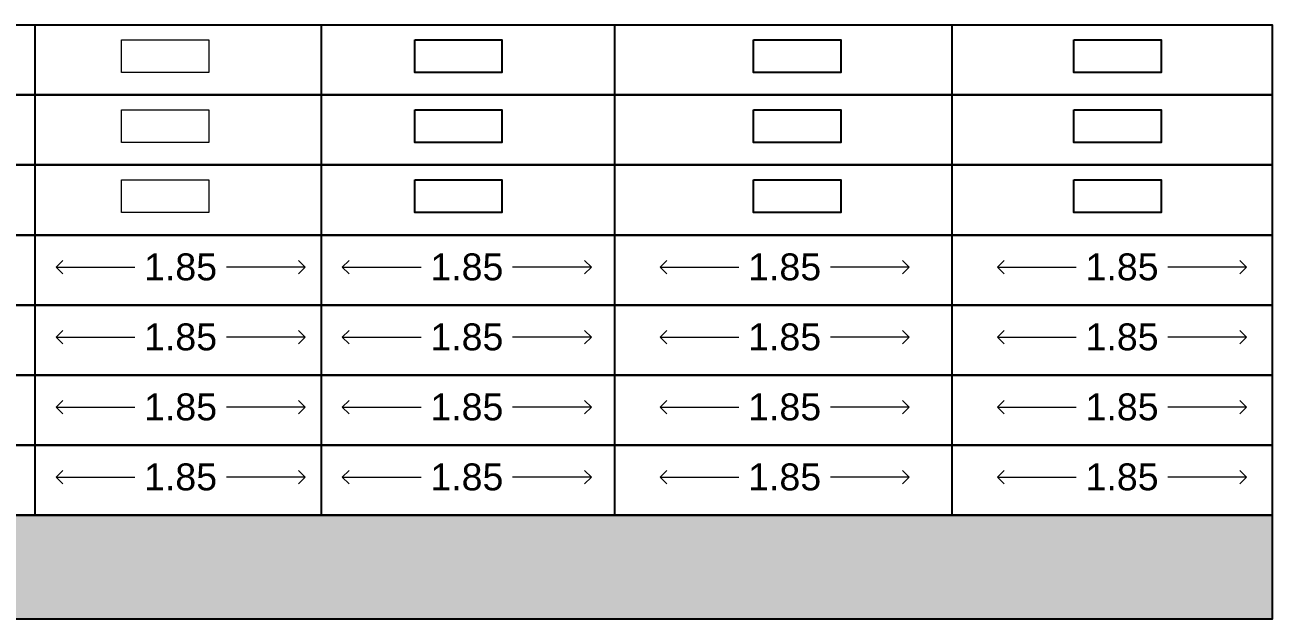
# Model space of a CAD drawing. Header units: millimetres. Extents: x -9481 to -9286, y 28723 to 28853.
# Drawn here: x -9451.51 to -9442.23, y 28761.36 to 28765.78 of the extents above; entities that cross this region are included whole.
import ezdxf

# ---------------------------------------------------------------- set-up
doc = ezdxf.new("R2010")
doc.units = ezdxf.units.MM
doc.header["$PDMODE"] = 34
doc.header["$PDSIZE"] = -15
doc.linetypes.add('CONTINULUS', pattern=[0])
for name, color, linetype, lineweight in [('BLK_1_FLR_-1_EXIT_WIDTH_DOOR', 7, 'Continuous', 0), ('BLK_1_FLR_-2_EXIT_WIDTH_DOOR', 7, 'Continuous', 0), ('BLK_1_FLR_3_EXIT_WIDTH_DOOR', 7, 'Continuous', 0), ('BLK_1_FLR_3_SP_WC', 7, 'Continuous', 0), ('BLK_1_FLR_4_EXIT_WIDTH_DOOR', 7, 'Continuous', 0), ('PLAN', 7, 'Continuous', 40)]:
    doc.layers.add(name, color=color, linetype=linetype, lineweight=lineweight)
for name, color, linetype, plot in [('BLK_1_FLR_-1_SP_WC', 4, 'Continuous', False), ('BLK_1_FLR_-2_SP_WC', 1, 'Continuous', False), ('BLK_1_FLR_4_SP_WC', 4, 'Continuous', False)]:
    doc.layers.add(name, color=color, linetype=linetype, plot=plot)
doc.layers.add('BLK_1_PLANTATION_GREENSTRIP', color=7, linetype='Continuous')
doc.layers.add('HATCH', color=7, linetype='Continuous')
doc.styles.add('Arial', font='arial.ttf', dxfattribs={"height": 0.2})
doc.styles.add('style2', font='arial.ttf', dxfattribs={"height": 0.3})
doc.dimstyles.new('INT DIM', dxfattribs={"dimtxt": 0.3, "dimasz": 0.1, "dimexe": 0.18, "dimexo": 0.0625, "dimgap": 0.09, "dimtad": 0, "dimzin": 0, "dimdsep": 46, "dimtxsty": 'style2', "dimblk": 'OPEN90', "dimcen": 0.09, "dimse1": 1, "dimse2": 1, "dimclrd": 250, "dimclrt": 256, "dimadec": 0, "dimazin": 0, "dimtfac": 1, "dimtofl": 0, "dimtmove": 0, "dimatfit": 3, "dimfxl": 0.18, "dimtolj": 1, "dimtzin": 0, "dimlwd": -1, "dimarcsym": 0})

# ---------------------------------------------------------------- blocks, each defined once
blk = doc.blocks.new('H3')
at = {"layer": 'HATCH', "linetype": 'CONTINULUS', "ltscale": 0.05}
h = blk.add_hatch(color=241, dxfattribs=at)
h.dxf.hatch_style = 1
h.paths.add_polyline_path([(-9435.4551, 28800.3378), (-9435.4551, 28799.5645), (-9396.4272, 28799.5645), (-9396.4272, 28800.3378)])
blk.add_lwpolyline([(-9435.4551, 28800.3378), (-9396.4272, 28800.3378), (-9396.4272, 28799.5645), (-9435.4551, 28799.5645), (-9435.4551, 28800.3378)], close=True)
blk = doc.blocks.new('_Open90')
at = {"layer": 'PLAN', "color": 0, "lineweight": -2}
for p, q in [((0, 0), (-1, 0)), ((-0.5, 0.5), (0, 0)), ((0, 0), (-0.5, -0.5))]:
    blk.add_line(p, q, dxfattribs=at)
blk = doc.blocks.new('*D286')
at = {"layer": 'BLK_1_FLR_3_EXIT_WIDTH_DOOR', "color": 250, "ltscale": 0.05, "transparency": 16777216}
for p, q in [((-9451.1835, 28763.9759), (-9450.6974, 28763.9759)), ((-9449.5292, 28763.9759), (-9450.0152, 28763.9759))]:
    blk.add_line(p, q, dxfattribs=at)
at = {"layer": 'Defpoints', "color": 0, "linetype": 'CONTINULUS', "ltscale": 0.05, "transparency": 16777216}
for p in [(-9451.2835, 28764.042), (-9449.4292, 28764.0607), (-9449.4292, 28763.9759)]:
    blk.add_point(p, dxfattribs=at)
at = {"layer": 'BLK_1_FLR_3_EXIT_WIDTH_DOOR', "color": 250, "linetype": 'CONTINULUS', "ltscale": 0.05, "transparency": 16777216, "xscale": 0.1, "yscale": 0.1, "zscale": 0.1, "rotation": 180}
blk.add_blockref('_Open90', (-9451.2835, 28763.9759), dxfattribs=at)
at = {"layer": 'BLK_1_FLR_3_EXIT_WIDTH_DOOR', "color": 250, "linetype": 'CONTINULUS', "ltscale": 0.05, "transparency": 16777216, "xscale": 0.1, "yscale": 0.1, "zscale": 0.1}
blk.add_blockref('_Open90', (-9449.4292, 28763.9759), dxfattribs=at)
at = {"layer": 'BLK_1_FLR_3_EXIT_WIDTH_DOOR', "linetype": 'CONTINULUS', "ltscale": 0.05, "transparency": 16777216, "insert": (-9450.3563, 28763.9759), "char_height": 0.2, "attachment_point": 5, "style": 'Arial', "bg_fill": 3, "box_fill_scale": 1.1, "bg_fill_color": 256, "bg_fill_true_color": 13158600, "bg_fill_transparency": 0}
blk.add_mtext('\\A1;1.85', dxfattribs=at)
blk = doc.blocks.new('*D287')
at = {"layer": 'BLK_1_FLR_4_EXIT_WIDTH_DOOR', "color": 250, "ltscale": 0.05, "transparency": 16777216}
for p, q in [((-9449.052, 28763.9759), (-9448.5659, 28763.9759)), ((-9447.3977, 28763.9759), (-9447.8837, 28763.9759))]:
    blk.add_line(p, q, dxfattribs=at)
at = {"layer": 'Defpoints', "color": 0, "linetype": 'CONTINULUS', "ltscale": 0.05, "transparency": 16777216}
for p in [(-9449.152, 28764.042), (-9447.2977, 28764.0607), (-9447.2977, 28763.9759)]:
    blk.add_point(p, dxfattribs=at)
at = {"layer": 'BLK_1_FLR_4_EXIT_WIDTH_DOOR', "color": 250, "linetype": 'CONTINULUS', "ltscale": 0.05, "transparency": 16777216, "xscale": 0.1, "yscale": 0.1, "zscale": 0.1, "rotation": 180}
blk.add_blockref('_Open90', (-9449.152, 28763.9759), dxfattribs=at)
at = {"layer": 'BLK_1_FLR_4_EXIT_WIDTH_DOOR', "color": 250, "linetype": 'CONTINULUS', "ltscale": 0.05, "transparency": 16777216, "xscale": 0.1, "yscale": 0.1, "zscale": 0.1}
blk.add_blockref('_Open90', (-9447.2977, 28763.9759), dxfattribs=at)
at = {"layer": 'BLK_1_FLR_4_EXIT_WIDTH_DOOR', "linetype": 'CONTINULUS', "ltscale": 0.05, "transparency": 16777216, "insert": (-9448.2248, 28763.9759), "char_height": 0.2, "attachment_point": 5, "style": 'Arial', "bg_fill": 3, "box_fill_scale": 1.1, "bg_fill_color": 256, "bg_fill_true_color": 13158600, "bg_fill_transparency": 0}
blk.add_mtext('\\A1;1.85', dxfattribs=at)
blk = doc.blocks.new('*D288')
at = {"layer": 'BLK_1_FLR_-1_EXIT_WIDTH_DOOR', "color": 250, "ltscale": 0.05, "transparency": 16777216}
for p, q in [((-9446.6859, 28763.9759), (-9446.1999, 28763.9759)), ((-9445.0317, 28763.9759), (-9445.5177, 28763.9759))]:
    blk.add_line(p, q, dxfattribs=at)
at = {"layer": 'Defpoints', "color": 0, "linetype": 'CONTINULUS', "ltscale": 0.05, "transparency": 16777216}
for p in [(-9446.7859, 28764.042), (-9444.9317, 28764.0607), (-9444.9317, 28763.9759)]:
    blk.add_point(p, dxfattribs=at)
at = {"layer": 'BLK_1_FLR_-1_EXIT_WIDTH_DOOR', "color": 250, "linetype": 'CONTINULUS', "ltscale": 0.05, "transparency": 16777216, "xscale": 0.1, "yscale": 0.1, "zscale": 0.1, "rotation": 180}
blk.add_blockref('_Open90', (-9446.7859, 28763.9759), dxfattribs=at)
at = {"layer": 'BLK_1_FLR_-1_EXIT_WIDTH_DOOR', "color": 250, "linetype": 'CONTINULUS', "ltscale": 0.05, "transparency": 16777216, "xscale": 0.1, "yscale": 0.1, "zscale": 0.1}
blk.add_blockref('_Open90', (-9444.9317, 28763.9759), dxfattribs=at)
at = {"layer": 'BLK_1_FLR_-1_EXIT_WIDTH_DOOR', "linetype": 'CONTINULUS', "ltscale": 0.05, "transparency": 16777216, "insert": (-9445.8588, 28763.9759), "char_height": 0.2, "attachment_point": 5, "style": 'Arial', "bg_fill": 3, "box_fill_scale": 1.1, "bg_fill_color": 256, "bg_fill_true_color": 13158600, "bg_fill_transparency": 0}
blk.add_mtext('\\A1;1.85', dxfattribs=at)
blk = doc.blocks.new('*D289')
at = {"layer": 'BLK_1_FLR_-2_EXIT_WIDTH_DOOR', "color": 250, "ltscale": 0.05, "transparency": 16777216}
for p, q in [((-9444.1738, 28763.9759), (-9443.6878, 28763.9759)), ((-9442.5195, 28763.9759), (-9443.0056, 28763.9759))]:
    blk.add_line(p, q, dxfattribs=at)
at = {"layer": 'Defpoints', "color": 0, "linetype": 'CONTINULUS', "ltscale": 0.05, "transparency": 16777216}
for p in [(-9444.2738, 28764.042), (-9442.4195, 28764.0607), (-9442.4195, 28763.9759)]:
    blk.add_point(p, dxfattribs=at)
at = {"layer": 'BLK_1_FLR_-2_EXIT_WIDTH_DOOR', "color": 250, "linetype": 'CONTINULUS', "ltscale": 0.05, "transparency": 16777216, "xscale": 0.1, "yscale": 0.1, "zscale": 0.1, "rotation": 180}
blk.add_blockref('_Open90', (-9444.2738, 28763.9759), dxfattribs=at)
at = {"layer": 'BLK_1_FLR_-2_EXIT_WIDTH_DOOR', "color": 250, "linetype": 'CONTINULUS', "ltscale": 0.05, "transparency": 16777216, "xscale": 0.1, "yscale": 0.1, "zscale": 0.1}
blk.add_blockref('_Open90', (-9442.4195, 28763.9759), dxfattribs=at)
at = {"layer": 'BLK_1_FLR_-2_EXIT_WIDTH_DOOR', "linetype": 'CONTINULUS', "ltscale": 0.05, "transparency": 16777216, "insert": (-9443.3467, 28763.9759), "char_height": 0.2, "attachment_point": 5, "style": 'Arial', "bg_fill": 3, "box_fill_scale": 1.1, "bg_fill_color": 256, "bg_fill_true_color": 13158600, "bg_fill_transparency": 0}
blk.add_mtext('\\A1;1.85', dxfattribs=at)
blk = doc.blocks.new('*D293')
at = {"layer": 'BLK_1_FLR_3_EXIT_WIDTH_DOOR', "color": 250, "ltscale": 0.05, "transparency": 16777216}
for p, q in [((-9451.1835, 28763.4553), (-9450.6974, 28763.4553)), ((-9449.5292, 28763.4553), (-9450.0152, 28763.4553))]:
    blk.add_line(p, q, dxfattribs=at)
at = {"layer": 'Defpoints', "color": 0, "linetype": 'CONTINULUS', "ltscale": 0.05, "transparency": 16777216}
for p in [(-9451.2835, 28763.5213), (-9449.4292, 28763.54), (-9449.4292, 28763.4553)]:
    blk.add_point(p, dxfattribs=at)
at = {"layer": 'BLK_1_FLR_3_EXIT_WIDTH_DOOR', "color": 250, "linetype": 'CONTINULUS', "ltscale": 0.05, "transparency": 16777216, "xscale": 0.1, "yscale": 0.1, "zscale": 0.1, "rotation": 180}
blk.add_blockref('_Open90', (-9451.2835, 28763.4553), dxfattribs=at)
at = {"layer": 'BLK_1_FLR_3_EXIT_WIDTH_DOOR', "color": 250, "linetype": 'CONTINULUS', "ltscale": 0.05, "transparency": 16777216, "xscale": 0.1, "yscale": 0.1, "zscale": 0.1}
blk.add_blockref('_Open90', (-9449.4292, 28763.4553), dxfattribs=at)
at = {"layer": 'BLK_1_FLR_3_EXIT_WIDTH_DOOR', "linetype": 'CONTINULUS', "ltscale": 0.05, "transparency": 16777216, "insert": (-9450.3563, 28763.4553), "char_height": 0.2, "attachment_point": 5, "style": 'Arial', "bg_fill": 3, "box_fill_scale": 1.1, "bg_fill_color": 256, "bg_fill_true_color": 13158600, "bg_fill_transparency": 0}
blk.add_mtext('\\A1;1.85', dxfattribs=at)
blk = doc.blocks.new('*D294')
at = {"layer": 'BLK_1_FLR_4_EXIT_WIDTH_DOOR', "color": 250, "ltscale": 0.05, "transparency": 16777216}
for p, q in [((-9449.052, 28763.4553), (-9448.5659, 28763.4553)), ((-9447.3977, 28763.4553), (-9447.8837, 28763.4553))]:
    blk.add_line(p, q, dxfattribs=at)
at = {"layer": 'Defpoints', "color": 0, "linetype": 'CONTINULUS', "ltscale": 0.05, "transparency": 16777216}
for p in [(-9449.152, 28763.5213), (-9447.2977, 28763.54), (-9447.2977, 28763.4553)]:
    blk.add_point(p, dxfattribs=at)
at = {"layer": 'BLK_1_FLR_4_EXIT_WIDTH_DOOR', "color": 250, "linetype": 'CONTINULUS', "ltscale": 0.05, "transparency": 16777216, "xscale": 0.1, "yscale": 0.1, "zscale": 0.1, "rotation": 180}
blk.add_blockref('_Open90', (-9449.152, 28763.4553), dxfattribs=at)
at = {"layer": 'BLK_1_FLR_4_EXIT_WIDTH_DOOR', "color": 250, "linetype": 'CONTINULUS', "ltscale": 0.05, "transparency": 16777216, "xscale": 0.1, "yscale": 0.1, "zscale": 0.1}
blk.add_blockref('_Open90', (-9447.2977, 28763.4553), dxfattribs=at)
at = {"layer": 'BLK_1_FLR_4_EXIT_WIDTH_DOOR', "linetype": 'CONTINULUS', "ltscale": 0.05, "transparency": 16777216, "insert": (-9448.2248, 28763.4553), "char_height": 0.2, "attachment_point": 5, "style": 'Arial', "bg_fill": 3, "box_fill_scale": 1.1, "bg_fill_color": 256, "bg_fill_true_color": 13158600, "bg_fill_transparency": 0}
blk.add_mtext('\\A1;1.85', dxfattribs=at)
blk = doc.blocks.new('*D295')
at = {"layer": 'BLK_1_FLR_-1_EXIT_WIDTH_DOOR', "color": 250, "ltscale": 0.05, "transparency": 16777216}
for p, q in [((-9446.6859, 28763.4553), (-9446.1999, 28763.4553)), ((-9445.0317, 28763.4553), (-9445.5177, 28763.4553))]:
    blk.add_line(p, q, dxfattribs=at)
at = {"layer": 'Defpoints', "color": 0, "linetype": 'CONTINULUS', "ltscale": 0.05, "transparency": 16777216}
for p in [(-9446.7859, 28763.5213), (-9444.9317, 28763.54), (-9444.9317, 28763.4553)]:
    blk.add_point(p, dxfattribs=at)
at = {"layer": 'BLK_1_FLR_-1_EXIT_WIDTH_DOOR', "color": 250, "linetype": 'CONTINULUS', "ltscale": 0.05, "transparency": 16777216, "xscale": 0.1, "yscale": 0.1, "zscale": 0.1, "rotation": 180}
blk.add_blockref('_Open90', (-9446.7859, 28763.4553), dxfattribs=at)
at = {"layer": 'BLK_1_FLR_-1_EXIT_WIDTH_DOOR', "color": 250, "linetype": 'CONTINULUS', "ltscale": 0.05, "transparency": 16777216, "xscale": 0.1, "yscale": 0.1, "zscale": 0.1}
blk.add_blockref('_Open90', (-9444.9317, 28763.4553), dxfattribs=at)
at = {"layer": 'BLK_1_FLR_-1_EXIT_WIDTH_DOOR', "linetype": 'CONTINULUS', "ltscale": 0.05, "transparency": 16777216, "insert": (-9445.8588, 28763.4553), "char_height": 0.2, "attachment_point": 5, "style": 'Arial', "bg_fill": 3, "box_fill_scale": 1.1, "bg_fill_color": 256, "bg_fill_true_color": 13158600, "bg_fill_transparency": 0}
blk.add_mtext('\\A1;1.85', dxfattribs=at)
blk = doc.blocks.new('*D296')
at = {"layer": 'BLK_1_FLR_-2_EXIT_WIDTH_DOOR', "color": 250, "ltscale": 0.05, "transparency": 16777216}
for p, q in [((-9444.1738, 28763.4553), (-9443.6878, 28763.4553)), ((-9442.5195, 28763.4553), (-9443.0056, 28763.4553))]:
    blk.add_line(p, q, dxfattribs=at)
at = {"layer": 'Defpoints', "color": 0, "linetype": 'CONTINULUS', "ltscale": 0.05, "transparency": 16777216}
for p in [(-9444.2738, 28763.5213), (-9442.4195, 28763.54), (-9442.4195, 28763.4553)]:
    blk.add_point(p, dxfattribs=at)
at = {"layer": 'BLK_1_FLR_-2_EXIT_WIDTH_DOOR', "color": 250, "linetype": 'CONTINULUS', "ltscale": 0.05, "transparency": 16777216, "xscale": 0.1, "yscale": 0.1, "zscale": 0.1, "rotation": 180}
blk.add_blockref('_Open90', (-9444.2738, 28763.4553), dxfattribs=at)
at = {"layer": 'BLK_1_FLR_-2_EXIT_WIDTH_DOOR', "color": 250, "linetype": 'CONTINULUS', "ltscale": 0.05, "transparency": 16777216, "xscale": 0.1, "yscale": 0.1, "zscale": 0.1}
blk.add_blockref('_Open90', (-9442.4195, 28763.4553), dxfattribs=at)
at = {"layer": 'BLK_1_FLR_-2_EXIT_WIDTH_DOOR', "linetype": 'CONTINULUS', "ltscale": 0.05, "transparency": 16777216, "insert": (-9443.3467, 28763.4553), "char_height": 0.2, "attachment_point": 5, "style": 'Arial', "bg_fill": 3, "box_fill_scale": 1.1, "bg_fill_color": 256, "bg_fill_true_color": 13158600, "bg_fill_transparency": 0}
blk.add_mtext('\\A1;1.85', dxfattribs=at)
blk = doc.blocks.new('*D300')
at = {"layer": 'BLK_1_FLR_3_EXIT_WIDTH_DOOR', "color": 250, "ltscale": 0.05, "transparency": 16777216}
for p, q in [((-9451.1835, 28762.9346), (-9450.6974, 28762.9346)), ((-9449.5292, 28762.9346), (-9450.0152, 28762.9346))]:
    blk.add_line(p, q, dxfattribs=at)
at = {"layer": 'Defpoints', "color": 0, "linetype": 'CONTINULUS', "ltscale": 0.05, "transparency": 16777216}
for p in [(-9451.2835, 28763.0007), (-9449.4292, 28763.0194), (-9449.4292, 28762.9346)]:
    blk.add_point(p, dxfattribs=at)
at = {"layer": 'BLK_1_FLR_3_EXIT_WIDTH_DOOR', "color": 250, "linetype": 'CONTINULUS', "ltscale": 0.05, "transparency": 16777216, "xscale": 0.1, "yscale": 0.1, "zscale": 0.1, "rotation": 180}
blk.add_blockref('_Open90', (-9451.2835, 28762.9346), dxfattribs=at)
at = {"layer": 'BLK_1_FLR_3_EXIT_WIDTH_DOOR', "color": 250, "linetype": 'CONTINULUS', "ltscale": 0.05, "transparency": 16777216, "xscale": 0.1, "yscale": 0.1, "zscale": 0.1}
blk.add_blockref('_Open90', (-9449.4292, 28762.9346), dxfattribs=at)
at = {"layer": 'BLK_1_FLR_3_EXIT_WIDTH_DOOR', "linetype": 'CONTINULUS', "ltscale": 0.05, "transparency": 16777216, "insert": (-9450.3563, 28762.9346), "char_height": 0.2, "attachment_point": 5, "style": 'Arial', "bg_fill": 3, "box_fill_scale": 1.1, "bg_fill_color": 256, "bg_fill_true_color": 13158600, "bg_fill_transparency": 0}
blk.add_mtext('\\A1;1.85', dxfattribs=at)
blk = doc.blocks.new('*D301')
at = {"layer": 'BLK_1_FLR_4_EXIT_WIDTH_DOOR', "color": 250, "ltscale": 0.05, "transparency": 16777216}
for p, q in [((-9449.052, 28762.9346), (-9448.5659, 28762.9346)), ((-9447.3977, 28762.9346), (-9447.8837, 28762.9346))]:
    blk.add_line(p, q, dxfattribs=at)
at = {"layer": 'Defpoints', "color": 0, "linetype": 'CONTINULUS', "ltscale": 0.05, "transparency": 16777216}
for p in [(-9449.152, 28763.0007), (-9447.2977, 28763.0194), (-9447.2977, 28762.9346)]:
    blk.add_point(p, dxfattribs=at)
at = {"layer": 'BLK_1_FLR_4_EXIT_WIDTH_DOOR', "color": 250, "linetype": 'CONTINULUS', "ltscale": 0.05, "transparency": 16777216, "xscale": 0.1, "yscale": 0.1, "zscale": 0.1, "rotation": 180}
blk.add_blockref('_Open90', (-9449.152, 28762.9346), dxfattribs=at)
at = {"layer": 'BLK_1_FLR_4_EXIT_WIDTH_DOOR', "color": 250, "linetype": 'CONTINULUS', "ltscale": 0.05, "transparency": 16777216, "xscale": 0.1, "yscale": 0.1, "zscale": 0.1}
blk.add_blockref('_Open90', (-9447.2977, 28762.9346), dxfattribs=at)
at = {"layer": 'BLK_1_FLR_4_EXIT_WIDTH_DOOR', "linetype": 'CONTINULUS', "ltscale": 0.05, "transparency": 16777216, "insert": (-9448.2248, 28762.9346), "char_height": 0.2, "attachment_point": 5, "style": 'Arial', "bg_fill": 3, "box_fill_scale": 1.1, "bg_fill_color": 256, "bg_fill_true_color": 13158600, "bg_fill_transparency": 0}
blk.add_mtext('\\A1;1.85', dxfattribs=at)
blk = doc.blocks.new('*D302')
at = {"layer": 'BLK_1_FLR_-1_EXIT_WIDTH_DOOR', "color": 250, "ltscale": 0.05, "transparency": 16777216}
for p, q in [((-9446.6859, 28762.9346), (-9446.1999, 28762.9346)), ((-9445.0317, 28762.9346), (-9445.5177, 28762.9346))]:
    blk.add_line(p, q, dxfattribs=at)
at = {"layer": 'Defpoints', "color": 0, "linetype": 'CONTINULUS', "ltscale": 0.05, "transparency": 16777216}
for p in [(-9446.7859, 28763.0007), (-9444.9317, 28763.0194), (-9444.9317, 28762.9346)]:
    blk.add_point(p, dxfattribs=at)
at = {"layer": 'BLK_1_FLR_-1_EXIT_WIDTH_DOOR', "color": 250, "linetype": 'CONTINULUS', "ltscale": 0.05, "transparency": 16777216, "xscale": 0.1, "yscale": 0.1, "zscale": 0.1, "rotation": 180}
blk.add_blockref('_Open90', (-9446.7859, 28762.9346), dxfattribs=at)
at = {"layer": 'BLK_1_FLR_-1_EXIT_WIDTH_DOOR', "color": 250, "linetype": 'CONTINULUS', "ltscale": 0.05, "transparency": 16777216, "xscale": 0.1, "yscale": 0.1, "zscale": 0.1}
blk.add_blockref('_Open90', (-9444.9317, 28762.9346), dxfattribs=at)
at = {"layer": 'BLK_1_FLR_-1_EXIT_WIDTH_DOOR', "linetype": 'CONTINULUS', "ltscale": 0.05, "transparency": 16777216, "insert": (-9445.8588, 28762.9346), "char_height": 0.2, "attachment_point": 5, "style": 'Arial', "bg_fill": 3, "box_fill_scale": 1.1, "bg_fill_color": 256, "bg_fill_true_color": 13158600, "bg_fill_transparency": 0}
blk.add_mtext('\\A1;1.85', dxfattribs=at)
blk = doc.blocks.new('*D303')
at = {"layer": 'BLK_1_FLR_-2_EXIT_WIDTH_DOOR', "color": 250, "ltscale": 0.05, "transparency": 16777216}
for p, q in [((-9444.1738, 28762.9346), (-9443.6878, 28762.9346)), ((-9442.5195, 28762.9346), (-9443.0056, 28762.9346))]:
    blk.add_line(p, q, dxfattribs=at)
at = {"layer": 'Defpoints', "color": 0, "linetype": 'CONTINULUS', "ltscale": 0.05, "transparency": 16777216}
for p in [(-9444.2738, 28763.0007), (-9442.4195, 28763.0194), (-9442.4195, 28762.9346)]:
    blk.add_point(p, dxfattribs=at)
at = {"layer": 'BLK_1_FLR_-2_EXIT_WIDTH_DOOR', "color": 250, "linetype": 'CONTINULUS', "ltscale": 0.05, "transparency": 16777216, "xscale": 0.1, "yscale": 0.1, "zscale": 0.1, "rotation": 180}
blk.add_blockref('_Open90', (-9444.2738, 28762.9346), dxfattribs=at)
at = {"layer": 'BLK_1_FLR_-2_EXIT_WIDTH_DOOR', "color": 250, "linetype": 'CONTINULUS', "ltscale": 0.05, "transparency": 16777216, "xscale": 0.1, "yscale": 0.1, "zscale": 0.1}
blk.add_blockref('_Open90', (-9442.4195, 28762.9346), dxfattribs=at)
at = {"layer": 'BLK_1_FLR_-2_EXIT_WIDTH_DOOR', "linetype": 'CONTINULUS', "ltscale": 0.05, "transparency": 16777216, "insert": (-9443.3467, 28762.9346), "char_height": 0.2, "attachment_point": 5, "style": 'Arial', "bg_fill": 3, "box_fill_scale": 1.1, "bg_fill_color": 256, "bg_fill_true_color": 13158600, "bg_fill_transparency": 0}
blk.add_mtext('\\A1;1.85', dxfattribs=at)
blk = doc.blocks.new('*D307')
at = {"layer": 'BLK_1_FLR_3_EXIT_WIDTH_DOOR', "color": 250, "ltscale": 0.05, "transparency": 16777216}
for p, q in [((-9451.1835, 28762.414), (-9450.6974, 28762.414)), ((-9449.5292, 28762.414), (-9450.0152, 28762.414))]:
    blk.add_line(p, q, dxfattribs=at)
at = {"layer": 'Defpoints', "color": 0, "linetype": 'CONTINULUS', "ltscale": 0.05, "transparency": 16777216}
for p in [(-9451.2835, 28762.48), (-9449.4292, 28762.4987), (-9449.4292, 28762.414)]:
    blk.add_point(p, dxfattribs=at)
at = {"layer": 'BLK_1_FLR_3_EXIT_WIDTH_DOOR', "color": 250, "linetype": 'CONTINULUS', "ltscale": 0.05, "transparency": 16777216, "xscale": 0.1, "yscale": 0.1, "zscale": 0.1, "rotation": 180}
blk.add_blockref('_Open90', (-9451.2835, 28762.414), dxfattribs=at)
at = {"layer": 'BLK_1_FLR_3_EXIT_WIDTH_DOOR', "color": 250, "linetype": 'CONTINULUS', "ltscale": 0.05, "transparency": 16777216, "xscale": 0.1, "yscale": 0.1, "zscale": 0.1}
blk.add_blockref('_Open90', (-9449.4292, 28762.414), dxfattribs=at)
at = {"layer": 'BLK_1_FLR_3_EXIT_WIDTH_DOOR', "linetype": 'CONTINULUS', "ltscale": 0.05, "transparency": 16777216, "insert": (-9450.3563, 28762.414), "char_height": 0.2, "attachment_point": 5, "style": 'Arial', "bg_fill": 3, "box_fill_scale": 1.1, "bg_fill_color": 256, "bg_fill_true_color": 13158600, "bg_fill_transparency": 0}
blk.add_mtext('\\A1;1.85', dxfattribs=at)
blk = doc.blocks.new('*D308')
at = {"layer": 'BLK_1_FLR_4_EXIT_WIDTH_DOOR', "color": 250, "ltscale": 0.05, "transparency": 16777216}
for p, q in [((-9449.052, 28762.414), (-9448.5659, 28762.414)), ((-9447.3977, 28762.414), (-9447.8837, 28762.414))]:
    blk.add_line(p, q, dxfattribs=at)
at = {"layer": 'Defpoints', "color": 0, "linetype": 'CONTINULUS', "ltscale": 0.05, "transparency": 16777216}
for p in [(-9449.152, 28762.48), (-9447.2977, 28762.4987), (-9447.2977, 28762.414)]:
    blk.add_point(p, dxfattribs=at)
at = {"layer": 'BLK_1_FLR_4_EXIT_WIDTH_DOOR', "color": 250, "linetype": 'CONTINULUS', "ltscale": 0.05, "transparency": 16777216, "xscale": 0.1, "yscale": 0.1, "zscale": 0.1, "rotation": 180}
blk.add_blockref('_Open90', (-9449.152, 28762.414), dxfattribs=at)
at = {"layer": 'BLK_1_FLR_4_EXIT_WIDTH_DOOR', "color": 250, "linetype": 'CONTINULUS', "ltscale": 0.05, "transparency": 16777216, "xscale": 0.1, "yscale": 0.1, "zscale": 0.1}
blk.add_blockref('_Open90', (-9447.2977, 28762.414), dxfattribs=at)
at = {"layer": 'BLK_1_FLR_4_EXIT_WIDTH_DOOR', "linetype": 'CONTINULUS', "ltscale": 0.05, "transparency": 16777216, "insert": (-9448.2248, 28762.414), "char_height": 0.2, "attachment_point": 5, "style": 'Arial', "bg_fill": 3, "box_fill_scale": 1.1, "bg_fill_color": 256, "bg_fill_true_color": 13158600, "bg_fill_transparency": 0}
blk.add_mtext('\\A1;1.85', dxfattribs=at)
blk = doc.blocks.new('*D309')
at = {"layer": 'BLK_1_FLR_-1_EXIT_WIDTH_DOOR', "color": 250, "ltscale": 0.05, "transparency": 16777216}
for p, q in [((-9446.6859, 28762.414), (-9446.1999, 28762.414)), ((-9445.0317, 28762.414), (-9445.5177, 28762.414))]:
    blk.add_line(p, q, dxfattribs=at)
at = {"layer": 'Defpoints', "color": 0, "linetype": 'CONTINULUS', "ltscale": 0.05, "transparency": 16777216}
for p in [(-9446.7859, 28762.48), (-9444.9317, 28762.4987), (-9444.9317, 28762.414)]:
    blk.add_point(p, dxfattribs=at)
at = {"layer": 'BLK_1_FLR_-1_EXIT_WIDTH_DOOR', "color": 250, "linetype": 'CONTINULUS', "ltscale": 0.05, "transparency": 16777216, "xscale": 0.1, "yscale": 0.1, "zscale": 0.1, "rotation": 180}
blk.add_blockref('_Open90', (-9446.7859, 28762.414), dxfattribs=at)
at = {"layer": 'BLK_1_FLR_-1_EXIT_WIDTH_DOOR', "color": 250, "linetype": 'CONTINULUS', "ltscale": 0.05, "transparency": 16777216, "xscale": 0.1, "yscale": 0.1, "zscale": 0.1}
blk.add_blockref('_Open90', (-9444.9317, 28762.414), dxfattribs=at)
at = {"layer": 'BLK_1_FLR_-1_EXIT_WIDTH_DOOR', "linetype": 'CONTINULUS', "ltscale": 0.05, "transparency": 16777216, "insert": (-9445.8588, 28762.414), "char_height": 0.2, "attachment_point": 5, "style": 'Arial', "bg_fill": 3, "box_fill_scale": 1.1, "bg_fill_color": 256, "bg_fill_true_color": 13158600, "bg_fill_transparency": 0}
blk.add_mtext('\\A1;1.85', dxfattribs=at)
blk = doc.blocks.new('*D310')
at = {"layer": 'BLK_1_FLR_-2_EXIT_WIDTH_DOOR', "color": 250, "ltscale": 0.05, "transparency": 16777216}
for p, q in [((-9444.1738, 28762.414), (-9443.6878, 28762.414)), ((-9442.5195, 28762.414), (-9443.0056, 28762.414))]:
    blk.add_line(p, q, dxfattribs=at)
at = {"layer": 'Defpoints', "color": 0, "linetype": 'CONTINULUS', "ltscale": 0.05, "transparency": 16777216}
for p in [(-9444.2738, 28762.48), (-9442.4195, 28762.4987), (-9442.4195, 28762.414)]:
    blk.add_point(p, dxfattribs=at)
at = {"layer": 'BLK_1_FLR_-2_EXIT_WIDTH_DOOR', "color": 250, "linetype": 'CONTINULUS', "ltscale": 0.05, "transparency": 16777216, "xscale": 0.1, "yscale": 0.1, "zscale": 0.1, "rotation": 180}
blk.add_blockref('_Open90', (-9444.2738, 28762.414), dxfattribs=at)
at = {"layer": 'BLK_1_FLR_-2_EXIT_WIDTH_DOOR', "color": 250, "linetype": 'CONTINULUS', "ltscale": 0.05, "transparency": 16777216, "xscale": 0.1, "yscale": 0.1, "zscale": 0.1}
blk.add_blockref('_Open90', (-9442.4195, 28762.414), dxfattribs=at)
at = {"layer": 'BLK_1_FLR_-2_EXIT_WIDTH_DOOR', "linetype": 'CONTINULUS', "ltscale": 0.05, "transparency": 16777216, "insert": (-9443.3467, 28762.414), "char_height": 0.2, "attachment_point": 5, "style": 'Arial', "bg_fill": 3, "box_fill_scale": 1.1, "bg_fill_color": 256, "bg_fill_true_color": 13158600, "bg_fill_transparency": 0}
blk.add_mtext('\\A1;1.85', dxfattribs=at)

msp = doc.modelspace()

# ---------------------------------------------------------------- linework, layer by layer
for p, q in [((-9451.4401, 28765.7762), (-9451.4401, 28765.2556)), ((-9449.3086, 28765.7762), (-9449.3086, 28765.2556)), ((-9447.1263, 28765.7762), (-9447.1263, 28765.2556)), ((-9444.6141, 28765.7762), (-9444.6141, 28765.2556)), ((-9451.4401, 28765.2556), (-9451.4401, 28764.7349)), ((-9449.3086, 28765.2556), (-9449.3086, 28764.7349)), ((-9447.1263, 28765.2556), (-9447.1263, 28764.7349)), ((-9444.6141, 28765.2556), (-9444.6141, 28764.7349)), ((-9451.4401, 28764.7349), (-9451.4401, 28764.2143)), ((-9449.3086, 28764.7349), (-9449.3086, 28764.2143)), ((-9447.1263, 28764.7349), (-9447.1263, 28764.2143)), ((-9444.6141, 28764.7349), (-9444.6141, 28764.2143)), ((-9451.4401, 28764.2143), (-9451.4401, 28763.6936)), ((-9449.3086, 28764.2143), (-9449.3086, 28763.6936)), ((-9447.1263, 28764.2143), (-9447.1263, 28763.6936)), ((-9444.6141, 28764.2143), (-9444.6141, 28763.6936)), ((-9451.4401, 28763.6936), (-9451.4401, 28763.173)), ((-9449.3086, 28763.6936), (-9449.3086, 28763.173)), ((-9447.1263, 28763.6936), (-9447.1263, 28763.173)), ((-9444.6141, 28763.6936), (-9444.6141, 28763.173)), ((-9451.4401, 28763.173), (-9451.4401, 28762.6523)), ((-9449.3086, 28763.173), (-9449.3086, 28762.6523)), ((-9447.1263, 28763.173), (-9447.1263, 28762.6523)), ((-9444.6141, 28763.173), (-9444.6141, 28762.6523)), ((-9451.4401, 28762.6523), (-9451.4401, 28762.1317)), ((-9449.3086, 28762.6523), (-9449.3086, 28762.1317)), ((-9447.1263, 28762.6523), (-9447.1263, 28762.1317)), ((-9444.6141, 28762.6523), (-9444.6141, 28762.1317))]:
    msp.add_line(p, q)
for points in [[(-9481.2579, 28765.2556), (-9481.2579, 28765.7762), (-9442.23, 28765.7762), (-9442.23, 28765.2556), (-9461.7318, 28765.2556)], [(-9461.7318, 28765.2556), (-9442.23, 28765.2556), (-9442.23, 28764.7349), (-9461.7318, 28764.7349)], [(-9461.7318, 28764.7349), (-9442.23, 28764.7349), (-9442.23, 28764.2143), (-9481.2579, 28764.2143), (-9481.2579, 28764.7349), (-9481.2579, 28764.7349)], [(-9481.2579, 28763.6936), (-9481.2579, 28764.2143), (-9442.23, 28764.2143), (-9442.23, 28763.6936), (-9461.7318, 28763.6936)], [(-9461.7318, 28763.6936), (-9442.23, 28763.6936), (-9442.23, 28763.173), (-9461.7318, 28763.173)], [(-9461.7318, 28763.173), (-9442.23, 28763.173), (-9442.23, 28762.6523), (-9461.7318, 28762.6523)], [(-9461.7318, 28762.6523), (-9442.23, 28762.6523), (-9442.23, 28762.1317), (-9481.2579, 28762.1317), (-9481.2579, 28762.6523), (-9481.2579, 28762.6523)], [(-9461.7318, 28762.6523), (-9442.23, 28762.6523)], [(-9442.23, 28762.6523), (-9461.7318, 28762.6523)]]:
    msp.add_lwpolyline(points)
at = {"layer": 'BLK_1_FLR_-1_SP_WC', "color": 1}
msp.add_lwpolyline([(-9446.0898, 28765.6651), (-9445.4406, 28765.6651), (-9445.4406, 28765.4229), (-9446.0898, 28765.4229)], close=True, dxfattribs=at)
at = {"layer": 'BLK_1_FLR_-1_SP_WC', "color": 2}
msp.add_lwpolyline([(-9446.0898, 28765.1444), (-9445.4406, 28765.1444), (-9445.4406, 28764.9023), (-9446.0898, 28764.9023)], close=True, dxfattribs=at)
at = {"layer": 'BLK_1_FLR_-1_SP_WC', "color": 3}
msp.add_lwpolyline([(-9446.0898, 28764.6238), (-9445.4406, 28764.6238), (-9445.4406, 28764.3816), (-9446.0898, 28764.3816)], close=True, dxfattribs=at)
at = {"layer": 'BLK_1_FLR_-2_SP_WC', "color": 1}
msp.add_lwpolyline([(-9443.7046, 28765.6651), (-9443.0554, 28765.6651), (-9443.0554, 28765.4229), (-9443.7046, 28765.4229)], close=True, dxfattribs=at)
at = {"layer": 'BLK_1_FLR_-2_SP_WC', "color": 2}
msp.add_lwpolyline([(-9443.7046, 28765.1444), (-9443.0554, 28765.1444), (-9443.0554, 28764.9023), (-9443.7046, 28764.9023)], close=True, dxfattribs=at)
at = {"layer": 'BLK_1_FLR_-2_SP_WC', "color": 3}
msp.add_lwpolyline([(-9443.7046, 28764.6238), (-9443.0554, 28764.6238), (-9443.0554, 28764.3816), (-9443.7046, 28764.3816)], close=True, dxfattribs=at)
at = {"layer": 'BLK_1_FLR_3_SP_WC', "color": 1}
msp.add_lwpolyline([(-9450.7953, 28765.6651), (-9450.1461, 28765.6651), (-9450.1461, 28765.4229), (-9450.7953, 28765.4229)], close=True, dxfattribs=at)
at = {"layer": 'BLK_1_FLR_3_SP_WC', "color": 2}
msp.add_lwpolyline([(-9450.7953, 28765.1444), (-9450.1461, 28765.1444), (-9450.1461, 28764.9023), (-9450.7953, 28764.9023)], close=True, dxfattribs=at)
at = {"layer": 'BLK_1_FLR_3_SP_WC', "color": 3}
msp.add_lwpolyline([(-9450.7953, 28764.6238), (-9450.1461, 28764.6238), (-9450.1461, 28764.3816), (-9450.7953, 28764.3816)], close=True, dxfattribs=at)
at = {"layer": 'BLK_1_FLR_4_SP_WC', "color": 1}
msp.add_lwpolyline([(-9448.613, 28765.6651), (-9447.9638, 28765.6651), (-9447.9638, 28765.4229), (-9448.613, 28765.4229)], close=True, dxfattribs=at)
at = {"layer": 'BLK_1_FLR_4_SP_WC', "color": 2}
msp.add_lwpolyline([(-9448.613, 28765.1444), (-9447.9638, 28765.1444), (-9447.9638, 28764.9023), (-9448.613, 28764.9023)], close=True, dxfattribs=at)
at = {"layer": 'BLK_1_FLR_4_SP_WC', "color": 3}
msp.add_lwpolyline([(-9448.613, 28764.6238), (-9447.9638, 28764.6238), (-9447.9638, 28764.3816), (-9448.613, 28764.3816)], close=True, dxfattribs=at)

# ---------------------------------------------------------------- block references
at = {"layer": 'BLK_1_PLANTATION_GREENSTRIP', "linetype": 'CONTINULUS'}
msp.add_blockref('H3', (-45.8028, -38.2061), dxfattribs=at)

# ---------------------------------------------------------------- next in the draw order: dimensions: what is measured, and where the dimension line sits
at = {"layer": 'BLK_1_FLR_-1_EXIT_WIDTH_DOOR', "color": 1, "linetype": 'CONTINULUS', "ltscale": 0.05}
dim = msp.add_linear_dim(base=(-9444.9317, 28763.9759), p1=(-9446.7859, 28764.042), p2=(-9444.9317, 28764.0607), dimstyle='INT DIM', override={"dimtxt": 0.2, "dimtxsty": 'Arial', "dimfxl": 0.125, "dimtfill": 1, "dimtfillclr": 7, "dimarcsym": 1}, dxfattribs=at)
dim.commit()
dim.dimension.update_dxf_attribs({"geometry": '*D288', "text_midpoint": (-9445.8588, 28763.9759)})
at = {"layer": 'BLK_1_FLR_-1_EXIT_WIDTH_DOOR', "color": 2, "linetype": 'CONTINULUS', "ltscale": 0.05}
dim = msp.add_linear_dim(base=(-9444.9317, 28763.4553), p1=(-9446.7859, 28763.5213), p2=(-9444.9317, 28763.54), dimstyle='INT DIM', override={"dimtxt": 0.2, "dimtxsty": 'Arial', "dimfxl": 0.125, "dimtfill": 1, "dimtfillclr": 7, "dimarcsym": 1}, dxfattribs=at)
dim.commit()
dim.dimension.update_dxf_attribs({"geometry": '*D295', "text_midpoint": (-9445.8588, 28763.4553)})
at = {"layer": 'BLK_1_FLR_-1_EXIT_WIDTH_DOOR', "color": 3, "linetype": 'CONTINULUS', "ltscale": 0.05}
dim = msp.add_linear_dim(base=(-9444.9317, 28762.9346), p1=(-9446.7859, 28763.0007), p2=(-9444.9317, 28763.0194), dimstyle='INT DIM', override={"dimtxt": 0.2, "dimtxsty": 'Arial', "dimfxl": 0.125, "dimtfill": 1, "dimtfillclr": 7, "dimarcsym": 1}, dxfattribs=at)
dim.commit()
dim.dimension.update_dxf_attribs({"geometry": '*D302', "text_midpoint": (-9445.8588, 28762.9346)})
at = {"layer": 'BLK_1_FLR_-1_EXIT_WIDTH_DOOR', "color": 4, "linetype": 'CONTINULUS', "ltscale": 0.05}
dim = msp.add_linear_dim(base=(-9444.9317, 28762.414), p1=(-9446.7859, 28762.48), p2=(-9444.9317, 28762.4987), dimstyle='INT DIM', override={"dimtxt": 0.2, "dimtxsty": 'Arial', "dimfxl": 0.125, "dimtfill": 1, "dimtfillclr": 7, "dimarcsym": 1}, dxfattribs=at)
dim.commit()
dim.dimension.update_dxf_attribs({"geometry": '*D309', "text_midpoint": (-9445.8588, 28762.414)})
at = {"layer": 'BLK_1_FLR_-2_EXIT_WIDTH_DOOR', "color": 1, "linetype": 'CONTINULUS', "ltscale": 0.05}
dim = msp.add_linear_dim(base=(-9442.4195, 28763.9759), p1=(-9444.2738, 28764.042), p2=(-9442.4195, 28764.0607), dimstyle='INT DIM', override={"dimtxt": 0.2, "dimtxsty": 'Arial', "dimfxl": 0.125, "dimtfill": 1, "dimtfillclr": 7, "dimarcsym": 1}, dxfattribs=at)
dim.commit()
dim.dimension.update_dxf_attribs({"geometry": '*D289', "text_midpoint": (-9443.3467, 28763.9759)})
at = {"layer": 'BLK_1_FLR_-2_EXIT_WIDTH_DOOR', "color": 2, "linetype": 'CONTINULUS', "ltscale": 0.05}
dim = msp.add_linear_dim(base=(-9442.4195, 28763.4553), p1=(-9444.2738, 28763.5213), p2=(-9442.4195, 28763.54), dimstyle='INT DIM', override={"dimtxt": 0.2, "dimtxsty": 'Arial', "dimfxl": 0.125, "dimtfill": 1, "dimtfillclr": 7, "dimarcsym": 1}, dxfattribs=at)
dim.commit()
dim.dimension.update_dxf_attribs({"geometry": '*D296', "text_midpoint": (-9443.3467, 28763.4553)})
at = {"layer": 'BLK_1_FLR_-2_EXIT_WIDTH_DOOR', "color": 3, "linetype": 'CONTINULUS', "ltscale": 0.05}
dim = msp.add_linear_dim(base=(-9442.4195, 28762.9346), p1=(-9444.2738, 28763.0007), p2=(-9442.4195, 28763.0194), dimstyle='INT DIM', override={"dimtxt": 0.2, "dimtxsty": 'Arial', "dimfxl": 0.125, "dimtfill": 1, "dimtfillclr": 7, "dimarcsym": 1}, dxfattribs=at)
dim.commit()
dim.dimension.update_dxf_attribs({"geometry": '*D303', "text_midpoint": (-9443.3467, 28762.9346)})
at = {"layer": 'BLK_1_FLR_-2_EXIT_WIDTH_DOOR', "color": 4, "linetype": 'CONTINULUS', "ltscale": 0.05}
dim = msp.add_linear_dim(base=(-9442.4195, 28762.414), p1=(-9444.2738, 28762.48), p2=(-9442.4195, 28762.4987), dimstyle='INT DIM', override={"dimtxt": 0.2, "dimtxsty": 'Arial', "dimfxl": 0.125, "dimtfill": 1, "dimtfillclr": 7, "dimarcsym": 1}, dxfattribs=at)
dim.commit()
dim.dimension.update_dxf_attribs({"geometry": '*D310', "text_midpoint": (-9443.3467, 28762.414)})
at = {"layer": 'BLK_1_FLR_3_EXIT_WIDTH_DOOR', "color": 1, "linetype": 'CONTINULUS', "ltscale": 0.05}
dim = msp.add_linear_dim(base=(-9449.4292, 28763.9759), p1=(-9451.2835, 28764.042), p2=(-9449.4292, 28764.0607), dimstyle='INT DIM', override={"dimtxt": 0.2, "dimtxsty": 'Arial', "dimfxl": 0.125, "dimtfill": 1, "dimtfillclr": 7, "dimarcsym": 1}, dxfattribs=at)
dim.commit()
dim.dimension.update_dxf_attribs({"geometry": '*D286', "text_midpoint": (-9450.3563, 28763.9759)})
at = {"layer": 'BLK_1_FLR_3_EXIT_WIDTH_DOOR', "color": 2, "linetype": 'CONTINULUS', "ltscale": 0.05}
dim = msp.add_linear_dim(base=(-9449.4292, 28763.4553), p1=(-9451.2835, 28763.5213), p2=(-9449.4292, 28763.54), dimstyle='INT DIM', override={"dimtxt": 0.2, "dimtxsty": 'Arial', "dimfxl": 0.125, "dimtfill": 1, "dimtfillclr": 7, "dimarcsym": 1}, dxfattribs=at)
dim.commit()
dim.dimension.update_dxf_attribs({"geometry": '*D293', "text_midpoint": (-9450.3563, 28763.4553)})
at = {"layer": 'BLK_1_FLR_3_EXIT_WIDTH_DOOR', "color": 3, "linetype": 'CONTINULUS', "ltscale": 0.05}
dim = msp.add_linear_dim(base=(-9449.4292, 28762.9346), p1=(-9451.2835, 28763.0007), p2=(-9449.4292, 28763.0194), dimstyle='INT DIM', override={"dimtxt": 0.2, "dimtxsty": 'Arial', "dimfxl": 0.125, "dimtfill": 1, "dimtfillclr": 7, "dimarcsym": 1}, dxfattribs=at)
dim.commit()
dim.dimension.update_dxf_attribs({"geometry": '*D300', "text_midpoint": (-9450.3563, 28762.9346)})
at = {"layer": 'BLK_1_FLR_3_EXIT_WIDTH_DOOR', "color": 4, "linetype": 'CONTINULUS', "ltscale": 0.05}
dim = msp.add_linear_dim(base=(-9449.4292, 28762.414), p1=(-9451.2835, 28762.48), p2=(-9449.4292, 28762.4987), dimstyle='INT DIM', override={"dimtxt": 0.2, "dimtxsty": 'Arial', "dimfxl": 0.125, "dimtfill": 1, "dimtfillclr": 7, "dimarcsym": 1}, dxfattribs=at)
dim.commit()
dim.dimension.update_dxf_attribs({"geometry": '*D307', "text_midpoint": (-9450.3563, 28762.414)})
at = {"layer": 'BLK_1_FLR_4_EXIT_WIDTH_DOOR', "color": 1, "linetype": 'CONTINULUS', "ltscale": 0.05}
dim = msp.add_linear_dim(base=(-9447.2977, 28763.9759), p1=(-9449.152, 28764.042), p2=(-9447.2977, 28764.0607), dimstyle='INT DIM', override={"dimtxt": 0.2, "dimtxsty": 'Arial', "dimfxl": 0.125, "dimtfill": 1, "dimtfillclr": 7, "dimarcsym": 1}, dxfattribs=at)
dim.commit()
dim.dimension.update_dxf_attribs({"geometry": '*D287', "text_midpoint": (-9448.2248, 28763.9759)})
at = {"layer": 'BLK_1_FLR_4_EXIT_WIDTH_DOOR', "color": 2, "linetype": 'CONTINULUS', "ltscale": 0.05}
dim = msp.add_linear_dim(base=(-9447.2977, 28763.4553), p1=(-9449.152, 28763.5213), p2=(-9447.2977, 28763.54), dimstyle='INT DIM', override={"dimtxt": 0.2, "dimtxsty": 'Arial', "dimfxl": 0.125, "dimtfill": 1, "dimtfillclr": 7, "dimarcsym": 1}, dxfattribs=at)
dim.commit()
dim.dimension.update_dxf_attribs({"geometry": '*D294', "text_midpoint": (-9448.2248, 28763.4553)})
at = {"layer": 'BLK_1_FLR_4_EXIT_WIDTH_DOOR', "color": 3, "linetype": 'CONTINULUS', "ltscale": 0.05}
dim = msp.add_linear_dim(base=(-9447.2977, 28762.9346), p1=(-9449.152, 28763.0007), p2=(-9447.2977, 28763.0194), dimstyle='INT DIM', override={"dimtxt": 0.2, "dimtxsty": 'Arial', "dimfxl": 0.125, "dimtfill": 1, "dimtfillclr": 7, "dimarcsym": 1}, dxfattribs=at)
dim.commit()
dim.dimension.update_dxf_attribs({"geometry": '*D301', "text_midpoint": (-9448.2248, 28762.9346)})
at = {"layer": 'BLK_1_FLR_4_EXIT_WIDTH_DOOR', "color": 4, "linetype": 'CONTINULUS', "ltscale": 0.05}
dim = msp.add_linear_dim(base=(-9447.2977, 28762.414), p1=(-9449.152, 28762.48), p2=(-9447.2977, 28762.4987), dimstyle='INT DIM', override={"dimtxt": 0.2, "dimtxsty": 'Arial', "dimfxl": 0.125, "dimtfill": 1, "dimtfillclr": 7, "dimarcsym": 1}, dxfattribs=at)
dim.commit()
dim.dimension.update_dxf_attribs({"geometry": '*D308', "text_midpoint": (-9448.2248, 28762.414)})

doc.saveas('drawing.dxf')
